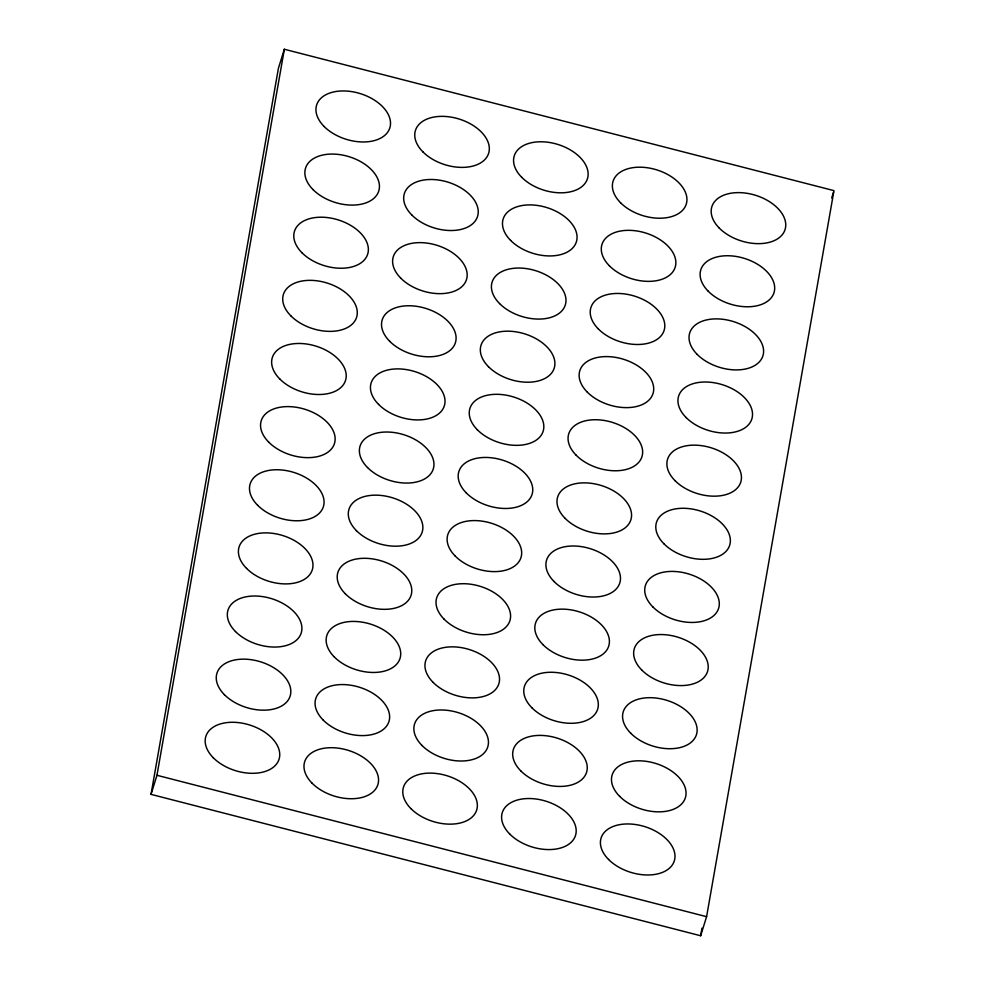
<?xml version="1.0" encoding="UTF-8"?>
<svg xmlns="http://www.w3.org/2000/svg" width="985" height="985" viewBox="0 0 985 985"><rect width="100%" height="100%" fill="white"/><g stroke="black" fill="none" stroke-linecap="round" stroke-linejoin="round"><path stroke-width="1.48" d="M151.025 794.366L278.41 68.322L284.345 49.25L833.975 190.634L706.59 916.678L700.655 935.75L151.025 794.366L156.96 775.293L284.345 49.25M700.655 935.75L701.985 928.165M831.697 197.973L833.519 192.112M156.96 775.293L706.59 916.678M663.952 543.806A38.341 23.911 17.3 0 0 727.804 549.137A38.341 23.911 17.3 0 0 687.505 508.469A38.341 23.911 17.3 0 0 663.952 543.806M565.144 518.381A38.341 23.911 17.3 0 0 628.996 523.712A38.341 23.911 17.3 0 0 588.698 483.044A38.341 23.911 17.3 0 0 565.144 518.381M466.336 492.968A38.341 23.911 17.3 0 0 530.189 498.299A38.341 23.911 17.3 0 0 489.89 457.631A38.341 23.911 17.3 0 0 466.336 492.968M367.528 467.543A38.341 23.911 17.3 0 0 431.381 472.886A38.341 23.911 17.3 0 0 391.082 432.206A38.341 23.911 17.3 0 0 367.528 467.543M268.708 442.13A38.341 23.911 17.3 0 0 332.573 447.461A38.341 23.911 17.3 0 0 292.274 406.793A38.341 23.911 17.3 0 0 268.708 442.13M641.801 670.071A38.341 23.911 17.3 0 0 705.654 675.402A38.341 23.911 17.3 0 0 665.355 634.734A38.341 23.911 17.3 0 0 641.801 670.071M542.981 644.658A38.341 23.911 17.3 0 0 606.846 649.989A38.341 23.911 17.3 0 0 566.547 609.321A38.341 23.911 17.3 0 0 542.981 644.658M444.173 619.233A38.341 23.911 17.3 0 0 508.026 624.564A38.341 23.911 17.3 0 0 467.74 583.896A38.341 23.911 17.3 0 0 444.173 619.233M345.366 593.82A38.341 23.911 17.3 0 0 409.218 599.151A38.341 23.911 17.3 0 0 368.932 558.483A38.341 23.911 17.3 0 0 345.366 593.82M246.558 568.394A38.341 23.911 17.3 0 0 310.41 573.726A38.341 23.911 17.3 0 0 270.124 533.057A38.341 23.911 17.3 0 0 246.558 568.394M630.72 733.209A38.341 23.911 17.3 0 0 694.573 738.541A38.341 23.911 17.3 0 0 654.274 697.872A38.341 23.911 17.3 0 0 630.72 733.209M531.912 707.784A38.341 23.911 17.3 0 0 595.765 713.115A38.341 23.911 17.3 0 0 555.466 672.447A38.341 23.911 17.3 0 0 531.912 707.784M433.104 682.371A38.341 23.911 17.3 0 0 496.957 687.702A38.341 23.911 17.3 0 0 456.658 647.034A38.341 23.911 17.3 0 0 433.104 682.371M334.297 656.946A38.341 23.911 17.3 0 0 398.149 662.289A38.341 23.911 17.3 0 0 357.85 621.609A38.341 23.911 17.3 0 0 334.297 656.946M235.477 631.533A38.341 23.911 17.3 0 0 299.341 636.864A38.341 23.911 17.3 0 0 259.043 596.196A38.341 23.911 17.3 0 0 235.477 631.533M686.102 417.529A38.341 23.911 17.3 0 0 749.954 422.873A38.341 23.911 17.3 0 0 709.668 382.192A38.341 23.911 17.3 0 0 686.102 417.529M587.294 392.116A38.341 23.911 17.3 0 0 651.147 397.447A38.341 23.911 17.3 0 0 610.86 356.779A38.341 23.911 17.3 0 0 587.294 392.116M488.486 366.703A38.341 23.911 17.3 0 0 552.339 372.035A38.341 23.911 17.3 0 0 512.052 331.366A38.341 23.911 17.3 0 0 488.486 366.703M389.678 341.278A38.341 23.911 17.3 0 0 453.531 346.609A38.341 23.911 17.3 0 0 413.232 305.941A38.341 23.911 17.3 0 0 389.678 341.278M290.87 315.865A38.341 23.911 17.3 0 0 354.723 321.196A38.341 23.911 17.3 0 0 314.424 280.528A38.341 23.911 17.3 0 0 290.87 315.865M675.033 480.668A38.341 23.911 17.3 0 0 738.885 485.999A38.341 23.911 17.3 0 0 698.587 445.331A38.341 23.911 17.3 0 0 675.033 480.668M576.213 455.255A38.341 23.911 17.3 0 0 640.078 460.586A38.341 23.911 17.3 0 0 599.779 419.918A38.341 23.911 17.3 0 0 576.213 455.255M477.405 429.829A38.341 23.911 17.3 0 0 541.258 435.161A38.341 23.911 17.3 0 0 500.971 394.492A38.341 23.911 17.3 0 0 477.405 429.829M378.597 404.416A38.341 23.911 17.3 0 0 442.45 409.748A38.341 23.911 17.3 0 0 402.163 369.079A38.341 23.911 17.3 0 0 378.597 404.416M279.789 378.991A38.341 23.911 17.3 0 0 343.642 384.335A38.341 23.911 17.3 0 0 303.355 343.654A38.341 23.911 17.3 0 0 279.789 378.991M652.87 606.932A38.341 23.911 17.3 0 0 716.723 612.276A38.341 23.911 17.3 0 0 676.436 571.596A38.341 23.911 17.3 0 0 652.87 606.932M554.062 581.519A38.341 23.911 17.3 0 0 617.915 586.851A38.341 23.911 17.3 0 0 577.629 546.183A38.341 23.911 17.3 0 0 554.062 581.519M455.255 556.094A38.341 23.911 17.3 0 0 519.107 561.438A38.341 23.911 17.3 0 0 478.821 520.769A38.341 23.911 17.3 0 0 455.255 556.094M356.447 530.681A38.341 23.911 17.3 0 0 420.3 536.012A38.341 23.911 17.3 0 0 380.001 495.344A38.341 23.911 17.3 0 0 356.447 530.681M257.639 505.268A38.341 23.911 17.3 0 0 321.492 510.599A38.341 23.911 17.3 0 0 281.193 469.931A38.341 23.911 17.3 0 0 257.639 505.268M619.639 796.336A38.341 23.911 17.3 0 0 683.491 801.667A38.341 23.911 17.3 0 0 643.205 760.999A38.341 23.911 17.3 0 0 619.639 796.336M520.831 770.923A38.341 23.911 17.3 0 0 584.684 776.254A38.341 23.911 17.3 0 0 544.397 735.586A38.341 23.911 17.3 0 0 520.831 770.923M422.023 745.497A38.341 23.911 17.3 0 0 485.876 750.841A38.341 23.911 17.3 0 0 445.589 710.16A38.341 23.911 17.3 0 0 422.023 745.497M323.215 720.084A38.341 23.911 17.3 0 0 387.068 725.416A38.341 23.911 17.3 0 0 346.769 684.747A38.341 23.911 17.3 0 0 323.215 720.084M224.408 694.671A38.341 23.911 17.3 0 0 288.26 700.003A38.341 23.911 17.3 0 0 247.961 659.334A38.341 23.911 17.3 0 0 224.408 694.671M708.264 291.264A38.341 23.911 17.3 0 0 772.117 296.596A38.341 23.911 17.3 0 0 731.818 255.928A38.341 23.911 17.3 0 0 708.264 291.264M609.444 265.851A38.341 23.911 17.3 0 0 673.297 271.183A38.341 23.911 17.3 0 0 633.01 230.515A38.341 23.911 17.3 0 0 609.444 265.851M510.636 240.426A38.341 23.911 17.3 0 0 574.489 245.77A38.341 23.911 17.3 0 0 534.202 205.089A38.341 23.911 17.3 0 0 510.636 240.426M411.829 215.013A38.341 23.911 17.3 0 0 475.681 220.345A38.341 23.911 17.3 0 0 435.395 179.676A38.341 23.911 17.3 0 0 411.829 215.013M313.021 189.588A38.341 23.911 17.3 0 0 376.873 194.931A38.341 23.911 17.3 0 0 336.587 154.251A38.341 23.911 17.3 0 0 313.021 189.588M719.333 228.138A38.341 23.911 17.3 0 0 783.186 233.47A38.341 23.911 17.3 0 0 742.899 192.801A38.341 23.911 17.3 0 0 719.333 228.138M620.525 202.713A38.341 23.911 17.3 0 0 684.378 208.044A38.341 23.911 17.3 0 0 644.091 167.376A38.341 23.911 17.3 0 0 620.525 202.713M521.718 177.3A38.341 23.911 17.3 0 0 585.57 182.631A38.341 23.911 17.3 0 0 545.271 141.963A38.341 23.911 17.3 0 0 521.718 177.3M422.91 151.875A38.341 23.911 17.3 0 0 486.762 157.206A38.341 23.911 17.3 0 0 446.464 116.538A38.341 23.911 17.3 0 0 422.91 151.875M324.102 126.462A38.341 23.911 17.3 0 0 387.955 131.793A38.341 23.911 17.3 0 0 347.656 91.125A38.341 23.911 17.3 0 0 324.102 126.462M697.183 354.403A38.341 23.911 17.3 0 0 761.036 359.734A38.341 23.911 17.3 0 0 720.737 319.066A38.341 23.911 17.3 0 0 697.183 354.403M598.375 328.978A38.341 23.911 17.3 0 0 662.228 334.321A38.341 23.911 17.3 0 0 621.929 293.641A38.341 23.911 17.3 0 0 598.375 328.978M499.567 303.565A38.341 23.911 17.3 0 0 563.42 308.896A38.341 23.911 17.3 0 0 523.121 268.228A38.341 23.911 17.3 0 0 499.567 303.565M400.76 278.152A38.341 23.911 17.3 0 0 464.612 283.483A38.341 23.911 17.3 0 0 424.313 242.815A38.341 23.911 17.3 0 0 400.76 278.152M301.939 252.726A38.341 23.911 17.3 0 0 365.804 258.058A38.341 23.911 17.3 0 0 325.506 217.389A38.341 23.911 17.3 0 0 301.939 252.726M608.57 859.474A38.341 23.911 17.3 0 0 672.423 864.805A38.341 23.911 17.3 0 0 632.124 824.137A38.341 23.911 17.3 0 0 608.57 859.474M509.75 834.049A38.341 23.911 17.3 0 0 573.615 839.392A38.341 23.911 17.3 0 0 533.316 798.712A38.341 23.911 17.3 0 0 509.75 834.049M410.942 808.636A38.341 23.911 17.3 0 0 474.795 813.967A38.341 23.911 17.3 0 0 434.508 773.299A38.341 23.911 17.3 0 0 410.942 808.636M312.134 783.223A38.341 23.911 17.3 0 0 375.987 788.554A38.341 23.911 17.3 0 0 335.7 747.886A38.341 23.911 17.3 0 0 312.134 783.223M213.326 757.797A38.341 23.911 17.3 0 0 277.179 763.129A38.341 23.911 17.3 0 0 236.893 722.461A38.341 23.911 17.3 0 0 213.326 757.797"/></g></svg>
